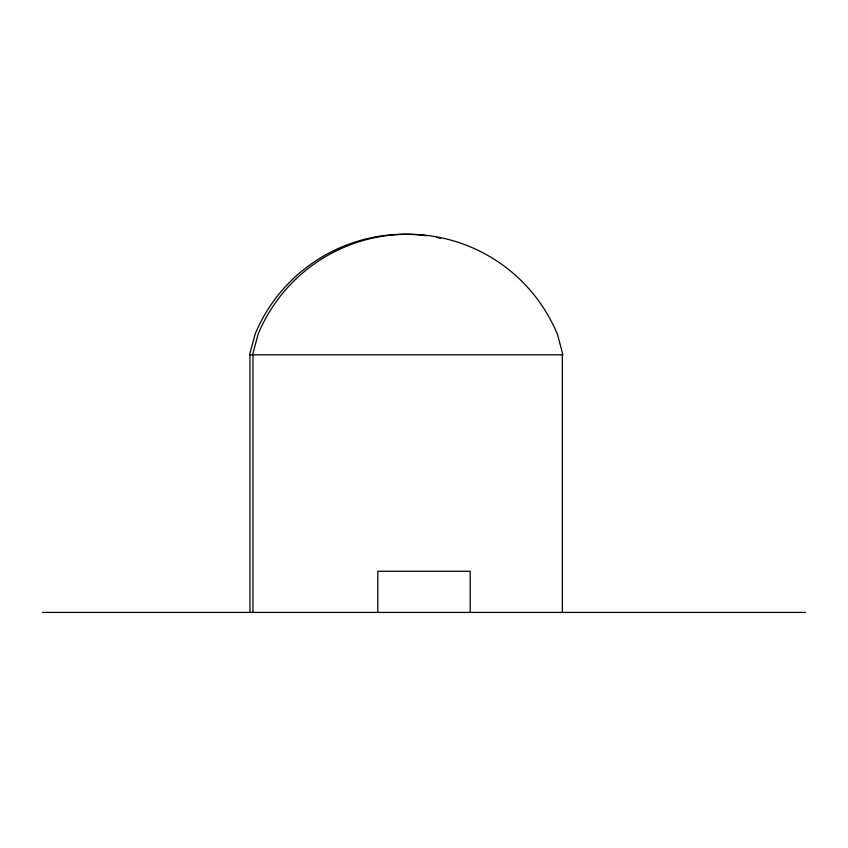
<?xml version="1.0" encoding="UTF-8"?>
<svg xmlns="http://www.w3.org/2000/svg" width="848" height="848" viewBox="0 0 848 848"><rect width="100%" height="100%" fill="white"/><g stroke="black" fill="none" stroke-linecap="round" stroke-linejoin="round"><path stroke-width="1.27" d="M252.545 354.824L258.258 333.762A162 162 0 0 1 557.592 334.769L562.892 354.824L249.513 354.824L255.237 333.762A162 162 0 0 1 426.385 235.723M42.4 612.426L805.6 612.426M562.362 354.824L562.362 612.426M470.216 612.426L470.216 571.255L377.784 571.255L377.784 612.426M252.98 354.824L252.98 612.426M249.959 354.824L249.959 612.426M436.784 237.472A162 162 0 0 1 440.684 238.309"/></g></svg>
